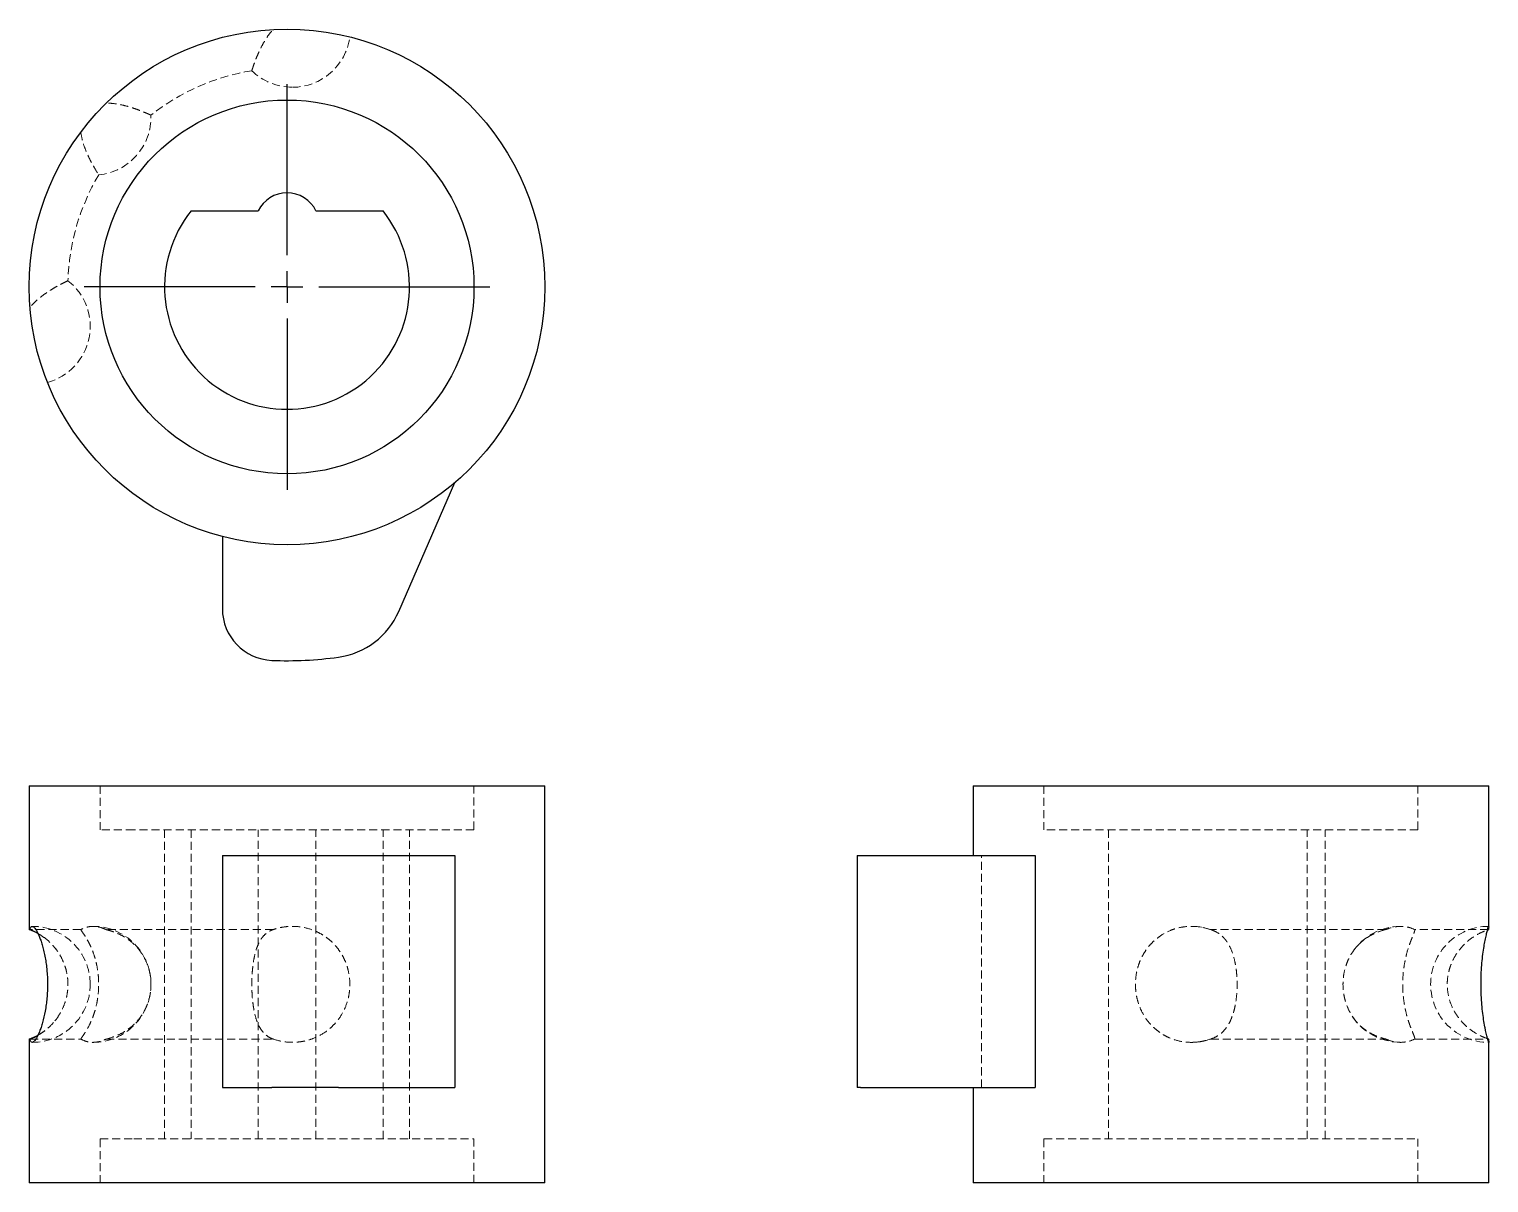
# Model space of a CAD drawing. Header units: millimetres. Extents: x 43 to 273, y 26 to 208.
import ezdxf

# ---------------------------------------------------------------- set-up
doc = ezdxf.new("R2010")
doc.units = ezdxf.units.MM
doc.linetypes.add('HIDDEN', pattern=[1.905, 1.27, -0.635])
doc.layers.add('10', color=7, linetype='Continuous')

# ---------------------------------------------------------------- blocks, each defined once
blk = doc.blocks.new('SW_CENTERMARKSYMBOL_0')
at = {"layer": '10', "color": 0}
for p, q in [((0, 5), (0, 31.95)), ((0, 0), (0, 2.5)), ((-5, 0), (-31.95, 0)), ((0, 0), (-2.5, 0)), ((0, 0), (0, -2.5)), ((0, 0), (2.5, 0)), ((5, 0), (31.95, 0)), ((0, -5), (0, -31.95))]:
    blk.add_line(p, q, dxfattribs=at)

msp = doc.modelspace()

# ---------------------------------------------------------------- linework, layer by layer
at = {"color": 7, "linetype": 'Continuous', "lineweight": 25}
for p, q in [((68.09, 178.88), (78.65, 178.88)), ((87.77, 178.88), (98.33, 178.88)), ((100.8, 115.76), (109.64, 136.06)), ((73.02, 127.58), (73.02, 116.17)), ((42.59, 88.28), (42.59, 65.62)), ((42.59, 88.28), (76.16, 88.28)), ((76.16, 88.28), (123.83, 88.28)), ((123.83, 25.72), (123.83, 88.28)), ((191.28, 88.28), (191.28, 77.31)), ((191.28, 88.28), (272.51, 88.28)), ((272.51, 66.09), (272.51, 88.28)), ((73.02, 77.31), (73.02, 40.75)), ((73.02, 77.31), (80.81, 77.31)), ((80.81, 77.31), (91.3, 77.31)), ((91.3, 77.31), (100.8, 77.31)), ((100.8, 77.31), (109.64, 77.31)), ((109.64, 77.31), (109.64, 40.75)), ((173, 77.31), (173, 40.75)), ((173, 77.31), (173.56, 77.31)), ((173.56, 77.31), (180.76, 77.31)), ((180.76, 77.31), (201.06, 77.31)), ((201.06, 77.31), (201.06, 40.75)), ((272.32, 65.56), (272.45, 65.62)), ((42.59, 48.38), (42.59, 25.72)), ((272.45, 48.38), (272.31, 48.44)), ((272.51, 25.72), (272.51, 47.93)), ((73.02, 40.75), (80.81, 40.75)), ((91.3, 40.75), (80.81, 40.75)), ((91.3, 40.75), (100.8, 40.75)), ((100.8, 40.75), (109.64, 40.75)), ((173.56, 40.75), (173, 40.75)), ((173.56, 40.75), (180.76, 40.75)), ((180.76, 40.75), (201.06, 40.75)), ((191.28, 40.75), (191.28, 25.72)), ((76.16, 25.72), (42.59, 25.72)), ((123.83, 25.72), (76.16, 25.72)), ((272.51, 25.72), (191.28, 25.72))]:
    msp.add_line(p, q, dxfattribs=at)
at = {"color": 7, "linetype": 'HIDDEN', "lineweight": 18}
for p, q in [((53.76, 88.28), (53.76, 81.37)), ((112.66, 81.37), (112.66, 88.28)), ((202.45, 88.28), (202.45, 81.37)), ((261.34, 81.37), (261.34, 88.28)), ((59.09, 81.37), (53.76, 81.37)), ((112.66, 81.37), (59.09, 81.37)), ((63.92, 81.37), (63.92, 32.63)), ((68.09, 81.37), (68.09, 32.63)), ((78.65, 32.63), (78.65, 81.37)), ((87.77, 32.63), (87.77, 81.37)), ((98.33, 32.63), (98.33, 81.37)), ((102.5, 32.63), (102.5, 81.37)), ((261.34, 81.37), (202.45, 81.37)), ((212.6, 81.37), (212.6, 32.63)), ((243.88, 32.63), (243.88, 81.37)), ((246.72, 32.63), (246.72, 81.37)), ((192.58, 40.75), (192.58, 77.31)), ((46.64, 62.77), (46.83, 62.52)), ((46.82, 51.46), (46.64, 51.23)), ((53.76, 32.63), (59.09, 32.63)), ((53.76, 32.63), (53.76, 25.72)), ((59.09, 32.63), (112.66, 32.63)), ((112.66, 25.72), (112.66, 32.63)), ((202.45, 32.63), (261.34, 32.63)), ((202.45, 32.63), (202.45, 25.72)), ((261.34, 25.72), (261.34, 32.63))]:
    msp.add_line(p, q, dxfattribs=at)
at = {"color": 7, "linetype": 'Continuous', "lineweight": 25, "flags": 128}
for points in [[(42.59, 65.62), (42.6, 65.62), (42.72, 65.62)], [(42.72, 48.38), (42.6, 48.38), (42.59, 48.38)]]:
    msp.add_lwpolyline(points, dxfattribs=at)
at = {"color": 7, "linetype": 'HIDDEN', "lineweight": 18, "flags": 128}
for points in [[(50.72, 65.62), (49.42, 65.62), (48.22, 65.62), (47.13, 65.62), (46.15, 65.62), (45.28, 65.62), (44.53, 65.62), (43.9, 65.62), (43.4, 65.62), (43.01, 65.62), (42.75, 65.62), (42.72, 65.62)], [(81.01, 65.62), (78.76, 65.62), (76.52, 65.62), (74.31, 65.62), (72.12, 65.62), (69.96, 65.62), (67.85, 65.62), (65.79, 65.62), (63.77, 65.62), (61.82, 65.62), (59.94, 65.62), (58.12, 65.62), (56.39, 65.62), (54.73, 65.62)], [(256.28, 65.62), (254.43, 65.62), (252.52, 65.62), (250.55, 65.62), (248.51, 65.62), (246.43, 65.62), (244.3, 65.62), (242.13, 65.62), (239.93, 65.62), (237.71, 65.62), (235.46, 65.62), (233.21, 65.62), (230.95, 65.62), (228.7, 65.62)], [(272.45, 65.62), (272.27, 65.62), (271.96, 65.62), (271.52, 65.62), (270.97, 65.62), (270.29, 65.62), (269.5, 65.62), (268.59, 65.62), (267.56, 65.62), (266.43, 65.62), (265.18, 65.62), (263.84, 65.62), (262.4, 65.62), (260.86, 65.62)], [(42.72, 48.38), (42.75, 48.38), (43.01, 48.38), (43.4, 48.38), (43.9, 48.38), (44.53, 48.38), (45.28, 48.38), (46.15, 48.38), (47.13, 48.38), (48.22, 48.38), (49.42, 48.38), (50.72, 48.38)], [(54.73, 48.38), (56.39, 48.38), (58.12, 48.38), (59.94, 48.38), (61.82, 48.38), (63.77, 48.38), (65.79, 48.38), (67.85, 48.38), (69.96, 48.38), (72.12, 48.38), (74.31, 48.38), (76.52, 48.38), (78.76, 48.38), (81.01, 48.38)], [(228.7, 48.38), (230.95, 48.38), (233.21, 48.38), (235.46, 48.38), (237.71, 48.38), (239.93, 48.38), (242.13, 48.38), (244.3, 48.38), (246.43, 48.38), (248.51, 48.38), (250.55, 48.38), (252.52, 48.38), (254.43, 48.38), (256.28, 48.38)], [(260.86, 48.38), (262.4, 48.38), (263.84, 48.38), (265.18, 48.38), (266.43, 48.38), (267.56, 48.38), (268.59, 48.38), (269.5, 48.38), (270.29, 48.38), (270.97, 48.38), (271.52, 48.38), (271.96, 48.38), (272.27, 48.38), (272.45, 48.38)]]:
    msp.add_lwpolyline(points, dxfattribs=at)
at = {"color": 7, "linetype": 'Continuous', "lineweight": 25}
for radius in [40.62, 29.45]:
    msp.add_circle((83.21, 166.9), radius, dxfattribs=at)
at = {"color": 7, "linetype": 'HIDDEN', "lineweight": 18}
for centre, radius, start, end in [((84.05, 207.5), 9.14, 270, 352.3495), ((83.21, 166.9), 34.52, 99.2308, 128.3921), ((84.05, 207.5), 9.14, 225.5677, 270), ((52.64, 193.64), 9.14, 275.5677, 2.0618), ((83.21, 166.9), 34.52, 149.2342, 178.3893), ((43.07, 160.67), 9.14, 285.2576, 52.0431), ((43.07, 57), 9.14, 0, 89.9871), ((39.55, 57), 9.14, 51.9744, 60.5514), ((52.64, 57), 9.14, 0, 89.9842), ((225.67, 57), 9.14, 68.0675, 89.9888), ((258.64, 57), 9.14, 90.0134, 146.2625), ((272.5, 57), 9.14, 90.0244, 269.9901), ((43.07, 57), 9.14, 270.0165, 0), ((52.64, 57), 9.14, 270.0287, 0), ((258.64, 57), 9.14, 213.9098, 270.0057), ((39.55, 57), 9.14, 299.4925, 307.2327), ((225.67, 57), 9.14, 270.159, 291.8788)]:
    msp.add_arc(centre, radius, start, end, dxfattribs=at)
at = {"color": 7, "linetype": 'Continuous', "lineweight": 25}
for centre, radius, start, end in [((83.21, 176.64), 5.08, 26.1039, 153.8961), ((83.21, 166.9), 19.29, 141.607, 38.393), ((81.14, 116.17), 8.12, 180, 267.6647), ((89.63, 120.63), 12.19, 277.8997, 336.4558), ((83.21, 166.9), 58.9, 267.6647, 277.8997), ((39.55, 57), 9.14, 60.5514, 70.5288), ((39.55, 57), 9.14, 289.4712, 299.4925)]:
    msp.add_arc(centre, radius, start, end, dxfattribs=at)
at = {"color": 7, "linetype": 'HIDDEN', "lineweight": 18}
for points, knots in [([(77.67, 200.99), (77.67, 201), (77.67, 201.01), (77.76, 201.28), (77.92, 201.77), (78.17, 202.45), (78.5, 203.3), (78.95, 204.31), (79.54, 205.44), (80.21, 206.52), (80.77, 207.18), (81.01, 207.45)], [0, 0, 0, 0, 0.084622, 0.200109, 0.311555, 0.426031, 0.541412, 0.659798, 0.781638, 0.906929, 1, 1, 1, 1]), ([(61.76, 193.97), (61.75, 193.97), (61.75, 193.98), (61.48, 194.1), (61.01, 194.3), (60.35, 194.58), (59.49, 194.91), (58.44, 195.26), (57.21, 195.59), (55.96, 195.82), (55.1, 195.85), (54.73, 195.86)], [0, 0, 0, 0, 0.084663, 0.200145, 0.311586, 0.426057, 0.541432, 0.659814, 0.781648, 0.906933, 1, 1, 1, 1]), ([(50.72, 191.28), (50.81, 190.82), (50.97, 189.88), (51.41, 188.63), (51.9, 187.49), (52.39, 186.51), (52.85, 185.68), (53.22, 185.07), (53.45, 184.69), (53.55, 184.53), (53.53, 184.56), (53.53, 184.57)], [0, 0, 0, 0, 0.118671, 0.241265, 0.359748, 0.481343, 0.605162, 0.732936, 0.850656, 0.972139, 1, 1, 1, 1]), ([(48.68, 167.87), (48.68, 167.86), (48.67, 167.86), (48.4, 167.74), (47.95, 167.51), (47.3, 167.18), (46.5, 166.73), (45.56, 166.15), (44.52, 165.42), (43.53, 164.61), (42.96, 163.97), (42.72, 163.7)], [0, 0, 0, 0, 0.084589, 0.20008, 0.31153, 0.42601, 0.541395, 0.659786, 0.78163, 0.906926, 1, 1, 1, 1]), ([(43.98, 49), (44.23, 49.14), (44.82, 49.48), (45.74, 50.23), (46.68, 51.23), (47.51, 52.43), (48.14, 53.77), (48.56, 55.2), (48.73, 56.62), (48.67, 58.05), (48.41, 59.4), (47.94, 60.7), (47.3, 61.9), (46.5, 62.98), (45.56, 63.92), (44.69, 64.61), (44.16, 64.89), (43.98, 64.99)], [0, 0, 0, 0, 0.051477, 0.121538, 0.193438, 0.266654, 0.342208, 0.411816, 0.483651, 0.549989, 0.618285, 0.684191, 0.751889, 0.820122, 0.890132, 0.962185, 1, 1, 1, 1]), ([(54.73, 65.62), (54.38, 65.79), (54.03, 65.92), (53.33, 66.09), (52.99, 66.14), (52.3, 66.14), (51.97, 66.09), (51.33, 65.92), (51.02, 65.79), (50.72, 65.62)], [0, 0, 0, 0, 0.25, 0.25, 0.5, 0.5, 0.75, 0.75, 1, 1, 1, 1]), ([(50.72, 65.62), (50.79, 65.49), (50.89, 65.34), (51.15, 64.97), (51.3, 64.75), (51.62, 64.24), (51.79, 63.95), (52.04, 63.47), (52.12, 63.31), (52.29, 62.95), (52.37, 62.77), (52.61, 62.2), (52.76, 61.79), (52.96, 61.14), (53.02, 60.92), (53.14, 60.46), (53.19, 60.23), (53.34, 59.51), (53.41, 59.03), (53.49, 58.28), (53.51, 58.03), (53.53, 57.52), (53.54, 57.26), (53.54, 56.5), (53.51, 55.99), (53.44, 55.24), (53.41, 54.99), (53.33, 54.5), (53.29, 54.26), (53.15, 53.55), (53.03, 53.09), (52.76, 52.22), (52.61, 51.81), (52.3, 51.05), (52.13, 50.7), (51.88, 50.21), (51.79, 50.06), (51.62, 49.77), (51.54, 49.64), (51.3, 49.26), (51.15, 49.04), (50.96, 48.75), (50.9, 48.67), (50.8, 48.51), (50.76, 48.44), (50.72, 48.38)], [0, 0, 0, 0, 0.0625, 0.0625, 0.125, 0.125, 0.1875, 0.1875, 0.21875, 0.21875, 0.25, 0.25, 0.3125, 0.3125, 0.34375, 0.34375, 0.375, 0.375, 0.4375, 0.4375, 0.46875, 0.46875, 0.5, 0.5, 0.5625, 0.5625, 0.59375, 0.59375, 0.625, 0.625, 0.6875, 0.6875, 0.75, 0.75, 0.8125, 0.8125, 0.84375, 0.84375, 0.875, 0.875, 0.9375, 0.9375, 0.96875, 0.96875, 1, 1, 1, 1]), ([(54.73, 48.38), (55.23, 48.51), (55.72, 48.66), (56.65, 49.03), (57.1, 49.25), (57.97, 49.76), (58.37, 50.05), (58.93, 50.53), (59.11, 50.69), (59.46, 51.05), (59.63, 51.23), (60.11, 51.8), (60.39, 52.21), (60.76, 52.86), (60.87, 53.08), (61.08, 53.54), (61.18, 53.77), (61.43, 54.49), (61.56, 54.97), (61.69, 55.72), (61.72, 55.97), (61.77, 56.48), (61.78, 56.74), (61.78, 57.5), (61.73, 58.01), (61.61, 58.76), (61.55, 59.01), (61.43, 59.5), (61.35, 59.74), (61.1, 60.45), (60.89, 60.91), (60.4, 61.78), (60.11, 62.19), (59.48, 62.95), (59.13, 63.3), (58.57, 63.79), (58.37, 63.94), (57.96, 64.23), (57.75, 64.36), (57.11, 64.74), (56.67, 64.96), (55.96, 65.25), (55.72, 65.33), (55.23, 65.49), (54.98, 65.56), (54.73, 65.62)], [0, 0, 0, 0, 0.0625, 0.0625, 0.125, 0.125, 0.1875, 0.1875, 0.21875, 0.21875, 0.25, 0.25, 0.3125, 0.3125, 0.34375, 0.34375, 0.375, 0.375, 0.4375, 0.4375, 0.46875, 0.46875, 0.5, 0.5, 0.5625, 0.5625, 0.59375, 0.59375, 0.625, 0.625, 0.6875, 0.6875, 0.75, 0.75, 0.8125, 0.8125, 0.84375, 0.84375, 0.875, 0.875, 0.9375, 0.9375, 0.96875, 0.96875, 1, 1, 1, 1]), ([(81.01, 48.38), (80.67, 48.51), (80.37, 48.66), (79.84, 49.03), (79.6, 49.25), (79.17, 49.76), (78.99, 50.05), (78.74, 50.53), (78.66, 50.69), (78.52, 51.05), (78.45, 51.23), (78.26, 51.8), (78.15, 52.21), (78.02, 52.86), (77.98, 53.08), (77.9, 53.54), (77.87, 53.77), (77.78, 54.49), (77.73, 54.97), (77.69, 55.72), (77.68, 55.97), (77.67, 56.48), (77.66, 56.74), (77.66, 57.5), (77.68, 58.01), (77.72, 58.76), (77.74, 59.01), (77.78, 59.5), (77.81, 59.74), (77.89, 60.45), (77.97, 60.91), (78.15, 61.78), (78.26, 62.19), (78.51, 62.95), (78.65, 63.3), (78.9, 63.79), (78.99, 63.94), (79.18, 64.23), (79.28, 64.36), (79.6, 64.74), (79.83, 64.96), (80.23, 65.25), (80.37, 65.33), (80.68, 65.49), (80.84, 65.56), (81.01, 65.62)], [0, 0, 0, 0, 0.0625, 0.0625, 0.125, 0.125, 0.1875, 0.1875, 0.21875, 0.21875, 0.25, 0.25, 0.3125, 0.3125, 0.34375, 0.34375, 0.375, 0.375, 0.4375, 0.4375, 0.46875, 0.46875, 0.5, 0.5, 0.5625, 0.5625, 0.59375, 0.59375, 0.625, 0.625, 0.6875, 0.6875, 0.75, 0.75, 0.8125, 0.8125, 0.84375, 0.84375, 0.875, 0.875, 0.9375, 0.9375, 0.96875, 0.96875, 1, 1, 1, 1]), ([(81.01, 48.38), (81.7, 48.14), (82.41, 47.98), (83.49, 47.87), (83.86, 47.86), (84.59, 47.87), (84.95, 47.9), (85.66, 48), (86.02, 48.07), (86.72, 48.25), (87.07, 48.37), (88.08, 48.77), (88.71, 49.11), (89.6, 49.74), (89.88, 49.97), (90.42, 50.46), (90.67, 50.73), (91.37, 51.54), (91.78, 52.14), (92.44, 53.44), (92.69, 54.12), (92.94, 55.18), (93, 55.54), (93.09, 56.27), (93.11, 56.63), (93.11, 57.74), (93.03, 58.45), (92.77, 59.51), (92.67, 59.86), (92.42, 60.55), (92.27, 60.88), (91.95, 61.52), (91.77, 61.83), (91.37, 62.43), (91.14, 62.72), (90.67, 63.28), (90.42, 63.54), (89.88, 64.03), (89.6, 64.25), (89.02, 64.67), (88.71, 64.86), (88.08, 65.21), (87.75, 65.36), (86.73, 65.77), (86.04, 65.95), (84.96, 66.1), (84.59, 66.13), (83.86, 66.14), (83.5, 66.13), (82.78, 66.06), (82.42, 66), (81.71, 65.84), (81.35, 65.74), (81.01, 65.62)], [0, 0, 0, 0, 0.0625, 0.0625, 0.09375, 0.09375, 0.125, 0.125, 0.15625, 0.15625, 0.1875, 0.1875, 0.25, 0.25, 0.28125, 0.28125, 0.3125, 0.3125, 0.375, 0.375, 0.4375, 0.4375, 0.46875, 0.46875, 0.5, 0.5, 0.5625, 0.5625, 0.59375, 0.59375, 0.625, 0.625, 0.65625, 0.65625, 0.6875, 0.6875, 0.71875, 0.71875, 0.75, 0.75, 0.78125, 0.78125, 0.8125, 0.8125, 0.875, 0.875, 0.90625, 0.90625, 0.9375, 0.9375, 0.96875, 0.96875, 1, 1, 1, 1]), ([(228.7, 65.62), (228.01, 65.86), (227.3, 66.02), (226.23, 66.13), (225.87, 66.14), (225.14, 66.13), (224.79, 66.1), (224.08, 66), (223.73, 65.93), (223.04, 65.75), (222.7, 65.63), (221.71, 65.23), (221.1, 64.88), (220.24, 64.25), (219.96, 64.02), (219.45, 63.54), (219.21, 63.28), (218.75, 62.73), (218.54, 62.44), (218.15, 61.84), (217.97, 61.52), (217.66, 60.88), (217.52, 60.55), (217.28, 59.87), (217.18, 59.52), (216.94, 58.45), (216.86, 57.73), (216.86, 56.64), (216.88, 56.28), (216.96, 55.55), (217.02, 55.19), (217.18, 54.49), (217.28, 54.14), (217.52, 53.46), (217.66, 53.12), (218.13, 52.15), (218.52, 51.56), (219.2, 50.73), (219.44, 50.47), (219.96, 49.98), (220.23, 49.75), (220.8, 49.33), (221.1, 49.14), (221.72, 48.79), (222.04, 48.64), (223.02, 48.24), (223.71, 48.05), (225.14, 47.85), (225.86, 47.83), (226.93, 47.94), (227.29, 48), (228, 48.16), (228.35, 48.26), (228.7, 48.38)], [0, 0, 0, 0, 0.0625, 0.0625, 0.09375, 0.09375, 0.125, 0.125, 0.15625, 0.15625, 0.1875, 0.1875, 0.25, 0.25, 0.28125, 0.28125, 0.3125, 0.3125, 0.34375, 0.34375, 0.375, 0.375, 0.40625, 0.40625, 0.4375, 0.4375, 0.5, 0.5, 0.53125, 0.53125, 0.5625, 0.5625, 0.59375, 0.59375, 0.625, 0.625, 0.6875, 0.6875, 0.71875, 0.71875, 0.75, 0.75, 0.78125, 0.78125, 0.8125, 0.8125, 0.875, 0.875, 0.9375, 0.9375, 0.96875, 0.96875, 1, 1, 1, 1]), ([(228.7, 48.38), (229.09, 48.51), (229.43, 48.66), (230.06, 49.03), (230.35, 49.25), (230.87, 49.76), (231.11, 50.05), (231.42, 50.53), (231.52, 50.69), (231.71, 51.05), (231.8, 51.23), (232.05, 51.8), (232.2, 52.21), (232.38, 52.86), (232.44, 53.08), (232.54, 53.54), (232.59, 53.77), (232.71, 54.49), (232.77, 54.97), (232.83, 55.72), (232.85, 55.97), (232.87, 56.48), (232.87, 56.74), (232.87, 57.5), (232.85, 58.01), (232.79, 58.76), (232.77, 59.01), (232.71, 59.5), (232.67, 59.74), (232.55, 60.45), (232.45, 60.91), (232.2, 61.78), (232.06, 62.19), (231.72, 62.95), (231.54, 63.3), (231.22, 63.79), (231.1, 63.94), (230.87, 64.23), (230.74, 64.36), (230.35, 64.74), (230.07, 64.96), (229.59, 65.25), (229.43, 65.33), (229.08, 65.49), (228.89, 65.56), (228.7, 65.62)], [0, 0, 0, 0, 0.0625, 0.0625, 0.125, 0.125, 0.1875, 0.1875, 0.21875, 0.21875, 0.25, 0.25, 0.3125, 0.3125, 0.34375, 0.34375, 0.375, 0.375, 0.4375, 0.4375, 0.46875, 0.46875, 0.5, 0.5, 0.5625, 0.5625, 0.59375, 0.59375, 0.625, 0.625, 0.6875, 0.6875, 0.75, 0.75, 0.8125, 0.8125, 0.84375, 0.84375, 0.875, 0.875, 0.9375, 0.9375, 0.96875, 0.96875, 1, 1, 1, 1]), ([(256.28, 65.62), (255.78, 65.49), (255.31, 65.34), (254.4, 64.97), (253.96, 64.75), (253.14, 64.24), (252.75, 63.95), (252.22, 63.47), (252.04, 63.31), (251.72, 62.95), (251.56, 62.77), (251.11, 62.2), (250.84, 61.79), (250.5, 61.14), (250.39, 60.92), (250.2, 60.46), (250.11, 60.23), (249.87, 59.51), (249.75, 59.03), (249.63, 58.28), (249.6, 58.03), (249.56, 57.52), (249.55, 57.26), (249.55, 56.5), (249.59, 55.99), (249.71, 55.24), (249.76, 54.99), (249.88, 54.5), (249.95, 54.26), (250.18, 53.55), (250.38, 53.09), (250.84, 52.22), (251.11, 51.81), (251.7, 51.05), (252.03, 50.7), (252.57, 50.21), (252.75, 50.06), (253.14, 49.77), (253.34, 49.64), (253.95, 49.26), (254.39, 49.04), (255.07, 48.75), (255.31, 48.67), (255.79, 48.51), (256.03, 48.44), (256.28, 48.38)], [0, 0, 0, 0, 0.0625, 0.0625, 0.125, 0.125, 0.1875, 0.1875, 0.21875, 0.21875, 0.25, 0.25, 0.3125, 0.3125, 0.34375, 0.34375, 0.375, 0.375, 0.4375, 0.4375, 0.46875, 0.46875, 0.5, 0.5, 0.5625, 0.5625, 0.59375, 0.59375, 0.625, 0.625, 0.6875, 0.6875, 0.75, 0.75, 0.8125, 0.8125, 0.84375, 0.84375, 0.875, 0.875, 0.9375, 0.9375, 0.96875, 0.96875, 1, 1, 1, 1]), ([(260.86, 65.62), (260.51, 65.79), (260.16, 65.92), (259.42, 66.09), (259.03, 66.14), (258.25, 66.14), (257.85, 66.09), (257.07, 65.92), (256.67, 65.79), (256.28, 65.62)], [0, 0, 0, 0, 0.25, 0.25, 0.5, 0.5, 0.75, 0.75, 1, 1, 1, 1]), ([(260.86, 48.38), (260.86, 48.51), (260.82, 48.66), (260.69, 49.03), (260.6, 49.25), (260.39, 49.76), (260.27, 50.05), (260.09, 50.53), (260.03, 50.69), (259.91, 51.05), (259.85, 51.23), (259.67, 51.8), (259.56, 52.21), (259.41, 52.86), (259.36, 53.08), (259.27, 53.54), (259.23, 53.77), (259.12, 54.49), (259.06, 54.97), (259, 55.72), (258.99, 55.97), (258.97, 56.48), (258.96, 56.74), (258.96, 57.5), (258.98, 58.01), (259.04, 58.76), (259.06, 59.01), (259.12, 59.5), (259.16, 59.74), (259.27, 60.45), (259.36, 60.91), (259.56, 61.78), (259.67, 62.19), (259.91, 62.95), (260.03, 63.3), (260.21, 63.79), (260.27, 63.94), (260.39, 64.23), (260.44, 64.36), (260.6, 64.74), (260.69, 64.96), (260.79, 65.25), (260.82, 65.33), (260.85, 65.49), (260.86, 65.56), (260.86, 65.62)], [0, 0, 0, 0, 0.0625, 0.0625, 0.125, 0.125, 0.1875, 0.1875, 0.21875, 0.21875, 0.25, 0.25, 0.3125, 0.3125, 0.34375, 0.34375, 0.375, 0.375, 0.4375, 0.4375, 0.46875, 0.46875, 0.5, 0.5, 0.5625, 0.5625, 0.59375, 0.59375, 0.625, 0.625, 0.6875, 0.6875, 0.75, 0.75, 0.8125, 0.8125, 0.84375, 0.84375, 0.875, 0.875, 0.9375, 0.9375, 0.96875, 0.96875, 1, 1, 1, 1]), ([(272.31, 48.44), (272, 48.55), (271.32, 48.81), (270.22, 49.42), (269.12, 50.23), (268.11, 51.23), (267.23, 52.43), (266.56, 53.77), (266.12, 55.2), (265.94, 56.62), (266, 58.05), (266.28, 59.4), (266.77, 60.7), (267.45, 61.9), (268.3, 62.98), (269.31, 63.93), (270.44, 64.72), (271.48, 65.26), (272.08, 65.48), (272.32, 65.56)], [0, 0, 0, 0, 0.052494, 0.114748, 0.174915, 0.236661, 0.299538, 0.364422, 0.424201, 0.485891, 0.542862, 0.601513, 0.658112, 0.71625, 0.774847, 0.834971, 0.896848, 0.960479, 1, 1, 1, 1]), ([(50.72, 48.38), (51.02, 48.21), (51.33, 48.08), (51.97, 47.91), (52.3, 47.86), (52.99, 47.86), (53.34, 47.91), (54.03, 48.08), (54.38, 48.21), (54.73, 48.38)], [0, 0, 0, 0, 0.25, 0.25, 0.5, 0.5, 0.75, 0.75, 1, 1, 1, 1]), ([(256.28, 48.38), (256.67, 48.21), (257.07, 48.08), (257.86, 47.91), (258.25, 47.86), (259.04, 47.86), (259.42, 47.91), (260.16, 48.08), (260.51, 48.21), (260.86, 48.38)], [0, 0, 0, 0, 0.25, 0.25, 0.5, 0.5, 0.75, 0.75, 1, 1, 1, 1])]:
    msp.add_open_spline(points, degree=3, knots=knots, dxfattribs=at)
at = {"color": 7, "linetype": 'Continuous', "lineweight": 25}
for points, knots in [([(42.72, 65.62), (42.77, 65.86), (42.85, 66.02), (42.99, 66.13), (43.04, 66.14), (43.16, 66.13), (43.22, 66.1), (43.35, 66), (43.42, 65.93), (43.57, 65.75), (43.65, 65.63), (43.88, 65.23), (44.05, 64.88), (44.3, 64.25), (44.38, 64.02), (44.55, 63.54), (44.63, 63.28), (44.78, 62.73), (44.85, 62.44), (44.99, 61.84), (45.05, 61.52), (45.17, 60.88), (45.22, 60.55), (45.31, 59.87), (45.35, 59.52), (45.45, 58.45), (45.48, 57.73), (45.48, 56.64), (45.47, 56.28), (45.44, 55.55), (45.42, 55.19), (45.35, 54.49), (45.31, 54.14), (45.22, 53.46), (45.17, 53.12), (44.99, 52.15), (44.86, 51.56), (44.63, 50.73), (44.55, 50.47), (44.39, 49.98), (44.3, 49.75), (44.14, 49.33), (44.05, 49.14), (43.89, 48.79), (43.81, 48.64), (43.57, 48.24), (43.42, 48.05), (43.15, 47.85), (43.04, 47.83), (42.9, 47.94), (42.85, 48), (42.78, 48.16), (42.75, 48.26), (42.72, 48.38)], [0, 0, 0, 0, 0.0625, 0.0625, 0.09375, 0.09375, 0.125, 0.125, 0.15625, 0.15625, 0.1875, 0.1875, 0.25, 0.25, 0.28125, 0.28125, 0.3125, 0.3125, 0.34375, 0.34375, 0.375, 0.375, 0.40625, 0.40625, 0.4375, 0.4375, 0.5, 0.5, 0.53125, 0.53125, 0.5625, 0.5625, 0.59375, 0.59375, 0.625, 0.625, 0.6875, 0.6875, 0.71875, 0.71875, 0.75, 0.75, 0.78125, 0.78125, 0.8125, 0.8125, 0.875, 0.875, 0.9375, 0.9375, 0.96875, 0.96875, 1, 1, 1, 1]), ([(43.98, 64.99), (43.81, 65.1), (43.36, 65.36), (42.96, 65.52), (42.72, 65.62)], [0, 0, 0, 0, 0.397275, 1, 1, 1, 1]), ([(272.51, 47.93), (272.51, 47.9), (272.51, 47.81), (272.46, 47.94), (272.35, 48.28), (272.2, 48.87), (272.04, 49.58), (271.87, 50.44), (271.7, 51.43), (271.53, 52.73), (271.39, 54.16), (271.31, 55.59), (271.28, 57.06), (271.31, 58.53), (271.4, 60.01), (271.54, 61.43), (271.72, 62.66), (271.9, 63.74), (272.09, 64.65), (272.26, 65.38), (272.4, 65.9), (272.49, 66.13), (272.52, 66.19), (272.51, 66.1), (272.51, 66.09)], [0, 0, 0, 0, 0.02478, 0.073605, 0.123847, 0.172678, 0.222895, 0.253791, 0.303714, 0.355084, 0.405007, 0.456384, 0.500039, 0.549799, 0.601008, 0.650767, 0.701959, 0.746288, 0.795701, 0.846535, 0.895953, 0.94683, 0.995791, 1, 1, 1, 1]), ([(272.5, 65.97), (272.5, 65.94), (272.49, 65.88), (272.47, 65.71), (272.45, 65.62)], [0, 0, 0, 0, 0.445612, 1, 1, 1, 1]), ([(42.72, 48.38), (43.03, 48.5), (43.44, 48.66), (43.88, 48.94), (43.98, 49)], [0, 0, 0, 0, 0.769547, 1, 1, 1, 1])]:
    msp.add_open_spline(points, degree=3, knots=knots, dxfattribs=at)
msp.add_open_spline([(272.45, 48.38), (272.48, 48.22), (272.5, 48.09), (272.51, 48)], degree=3, dxfattribs=at)

# ---------------------------------------------------------------- block references
at = {"layer": '10'}
msp.add_blockref('SW_CENTERMARKSYMBOL_0', (83.21, 166.9), dxfattribs=at)

doc.saveas('drawing.dxf')
